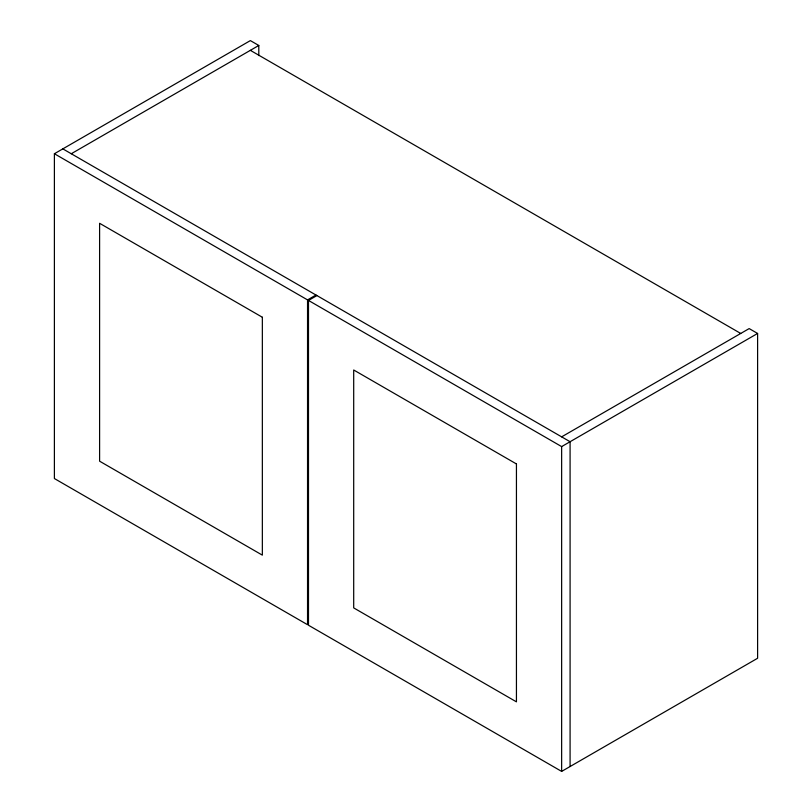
<?xml version="1.0" encoding="UTF-8"?>
<svg xmlns="http://www.w3.org/2000/svg" width="812" height="812" viewBox="0 0 812 812"><rect width="100%" height="100%" fill="white"/><g stroke="black" fill="none" stroke-linecap="round" stroke-linejoin="round"><path stroke-width="1.22" d="M54.394 153.742L307.545 299.902L307.545 624.702L54.394 478.542L54.394 153.742L250.36 40.6L258.795 45.472L258.795 55.581M71.273 153.742L258.795 45.472M307.545 299.902L315.99 295.03M561.64 436.856L749.171 328.586L757.606 333.458L757.606 658.258L561.64 771.4L308.489 625.24L308.489 300.44L316.924 295.568M308.489 300.44L561.64 446.6L757.606 333.458M250.36 50.344L740.727 333.458M62.828 148.87L570.085 441.728L570.085 766.528M561.64 446.6L561.64 771.4M262.347 317.248L99.602 223.29L99.602 461.186L262.347 555.144L262.347 317.248M516.442 463.946L353.697 369.988L353.697 607.894L516.442 701.852L516.442 463.946"/></g></svg>
